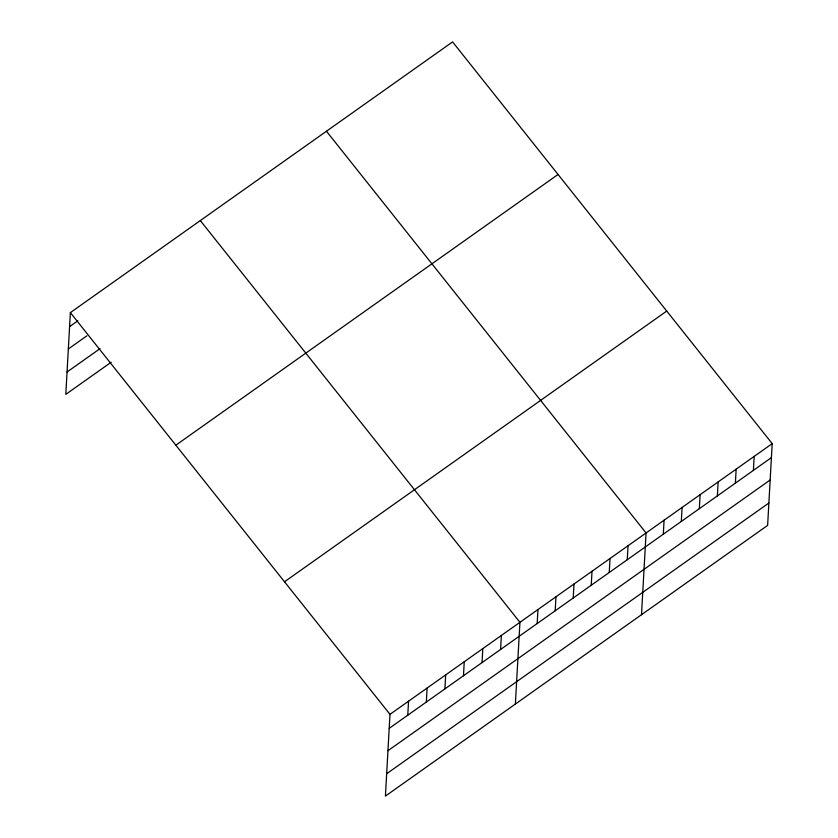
<?xml version="1.0" encoding="UTF-8"?>
<svg xmlns="http://www.w3.org/2000/svg" width="838" height="838" viewBox="0 0 838 838"><rect width="100%" height="100%" fill="white"/><g stroke="black" fill="none" stroke-linecap="round" stroke-linejoin="round"><path stroke-width="1.26" d="M70.371 312.616L389.984 714.353L385.417 796.1L767.629 525.384L772.196 443.637L452.583 41.9L70.371 312.616L65.804 394.363L111.182 362.226M407.771 715.202L408.556 701.207M426.333 702.055L427.118 688.05M444.905 688.899L445.68 674.904M463.466 675.753L464.242 661.758M482.028 662.607L482.814 648.602M500.59 649.46L501.375 635.455M515.37 704.056L519.937 622.309L200.324 220.572M537.179 623.545L537.954 609.54M555.196 610.787L555.971 596.782M573.213 598.018L573.999 584.023M591.23 585.259L592.016 571.254M609.247 572.49L610.033 558.496M627.264 559.732L628.05 545.737M641.499 614.715L646.067 532.968L326.453 131.241M663.308 534.204L664.084 520.209M681.325 521.446L682.101 507.44M699.342 508.687L700.118 494.682M717.359 495.918L718.145 481.923M735.376 483.159L736.162 469.154M753.393 470.39L754.179 456.396M69.596 326.621L77.84 320.776M68.339 348.975L86.911 335.829M67.05 372.009L100.057 348.629M175.844 445.188L558.056 174.472M284.511 581.782L666.723 311.066M389.984 714.353L772.196 443.637M389.209 728.348L771.41 457.632M387.952 750.712L770.164 479.985M386.664 773.746L768.875 503.02"/></g></svg>
